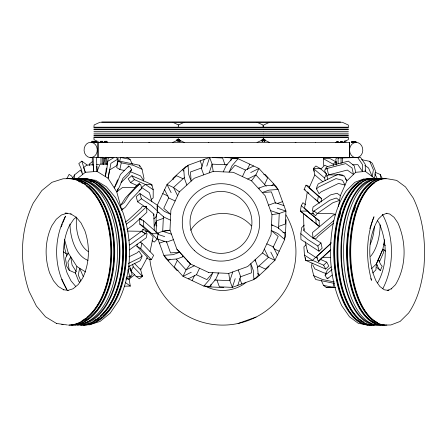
<?xml version="1.0" encoding="UTF-8"?>
<svg xmlns="http://www.w3.org/2000/svg" width="447" height="447" viewBox="0 0 447 447"><rect width="100%" height="100%" fill="white"/><g stroke="black" fill="none" stroke-linecap="round" stroke-linejoin="round"><path stroke-width="0.67" d="M151.779 185.84L151.79 184.471L131.899 175.744L128.121 178.772L130.602 182.65L136.737 185.343M131.899 175.744L134.374 179.621L145.426 184.471L151.79 184.471L153.226 189.729L153.17 197.943L151.008 199.675M64.469 240.67L64.295 246.9L66.787 256.014M104.978 142.358L98.005 142.358L98.005 157.478L105.447 157.579M98.016 157.579L98.005 142.358M315.448 142.358L349.599 142.358L349.61 157.579L360.455 157.266L365.227 164.267L365.378 171.402L374.497 178.264L375.67 171.547L372.362 163.311L369.758 161.35L361.64 159.668M156.333 214.353L155.841 225.238L156.919 225.947M156.064 232.373L156.584 220.812L163.3 218.376M157.109 209.168L157.283 205.302L167.027 184.471L176.571 175.744L183.047 178.772M157.221 233.278L162.714 231.289L163.378 216.717M210.878 286.963L210.99 284.365M230.954 160.445L231.071 157.847M208.66 272.491L190.416 263.965L176.839 249.102L169.989 230.183L170.894 210.084L179.42 191.858L194.277 178.275L213.197 171.419L233.3 172.318L251.532 180.845L265.11 195.702L271.972 214.621L271.066 234.725L262.54 252.957L247.683 266.535L228.763 273.396L208.643 272.491M278.554 228.775L278.649 226.735M258.919 266.038L265.389 269.066L274.933 260.338L284.683 239.514L284.94 233.714L277.989 227.702L271.519 224.673L272.514 225.534M286.119 219.578L285.348 236.804L284.527 238.553M106.347 168.066L105.33 176.548L106.749 169.832L107.766 161.35L114.186 157.428L115.779 157.428L118.142 158.897L116.723 165.613L109.504 170.022L108.09 178.264L116.756 191.847L121.735 210.079L125.512 207.056L130.602 200.094L141.721 188.377L140.654 184.471L139.062 184.471L135.285 187.5L125.4 197.915L120.494 205.525L124.266 202.497L129.177 194.886L139.062 184.471L139.727 183.019L135.949 186.047L135.285 187.5L122.562 187.5L116.756 191.847L118.036 188.684M313.001 221.265L303.563 213.51L303.932 230.686L310.922 236.485L320.974 242.995L322.147 248.202L319.029 251.225L300.943 239.514L300.814 233.714L301.63 227.702L304.301 225.109M303.932 230.686L304.206 228.68M301.278 205.62L300.328 211.079L319.292 226.433L319.164 220.689L307.19 211.079L301.278 205.62L302.943 202.726L305.642 204.754M316.498 188.891L318.532 187.075L335.999 178.588L342.497 180.258L345.039 185.08L338.541 183.41L321.069 191.892L319.035 193.707L316.498 188.891L316.811 187.075L318.214 183.89L337.871 174.347L344.369 176.017L346.906 180.834L340.363 195.697L338.474 206.508M317.426 201.619L318.37 196.216L305.988 185.175L304.1 189.461L319.583 203.245M321.019 202.027L321.605 198.652L309.223 187.611L314.811 174.922L313.353 168.452L315.884 165.993L320.22 168.452L326.466 173.754L327.78 179.577M312.062 263.104L311.475 266.457L313.693 275.626L315.755 279.543L334.401 283.398M336.15 162.803L336.384 161.462M333.741 283.353L333.037 287.382L326.17 287.382L323.539 285.404L321.298 280.42M384.549 239.659L382.9 249.113L376.357 263.976L375.921 269.887L372.725 272.988M383.979 249.532L383.392 252.913L379.654 261.4L378.078 260.059M64.508 239.29L68.24 252.963L76.912 266.546L75.493 273.262L78.778 281.504L79.829 282.158M103.777 164.055L105.056 158.009M106.984 164.468L108.409 157.752L113.13 157.629M143.42 181.035L143.99 178.353L142.029 169.184L139.531 165.267L118.114 160.859L116.695 167.575L119.846 169.536L124.473 170.486M119.695 161.462L120.55 157.428M119.846 169.536L121.271 162.82L118.114 160.859M129.546 265.876L130.96 271.05L136.089 276.358L139.38 278.822L142.448 276.363L140.682 269.893L147.449 257.198L136.843 246.152L137.274 244.129M141.906 243.179L153.651 255.343L151.371 259.629L140.766 248.588L141.906 243.179L140.224 242.14M128.999 256.852L137.005 252.913L138.983 251.097L142.057 255.913L141.677 257.729L139.978 260.914L128.708 266.457M150.024 251.544L153.148 236.748L147.94 231.289L139.794 224.12L139.66 219.013M152.092 240.687L154.327 242.078L157.07 239.179L158.221 233.72L155.981 232.334M67.927 254.209L68.246 252.963L65.43 258.237L66.804 266.462L69.279 270.34L75.593 273.111M153.472 215.46L153.852 214.124L146.191 207.564M157.093 206.637L157.473 205.302L139.961 193.585L136.184 196.613L137.603 201.82L145.046 206.793M157.473 205.302L157.629 211.101L155.919 217.108L153.762 218.84M204.195 159.411L201.301 168.133L203.737 174.85M206.76 166.15L209.654 157.428L212.09 164.144L213.197 171.419M209.196 172.866L212.09 164.144L227.35 164.831M232.77 271.944L229.875 280.666L232.311 287.382L253.93 279.543L258.215 275.626L257.545 266.457L255.114 259.746L255.209 261.054M235.206 278.66L232.311 287.382L219.371 286.801L216.94 280.085M237.77 285.404L240.659 276.682L238.223 269.966M369.837 228.618L372.351 221.058M372.558 220.427L373.994 216.778C366.093 236.91 365.747 259.573 371.53 280.303L370.826 278.526M61.166 226.975L62.446 223.796M62.96 222.522L65.519 216.169C53.372 238.732 53.5 267.725 66.961 289.706L61.921 279.571L62.485 280.794M69.408 225.606C62.312 240.33 61.898 257.779 67.173 273.151L70.978 280.8L75.722 286.449M117.606 179.739L114.281 187.969L117.097 182.694L120.422 174.47L128.725 166.055L129.786 166.714L131.641 169.62L128.831 174.894L121.053 182.65M76.795 179.13L85.31 172.307L97.044 171.402L100.039 164.144L107.409 164.144M376.748 267.423L380.33 270.463L382.196 266.216L380.766 264.551L378.229 259.729L379.654 261.4M325.181 180.588L324.6 177.995L326.466 173.754M332.093 275.084L327.495 278.755L326.623 278.101L325.092 275.19L327.411 269.915L331.21 266.865M327.495 278.755L328.014 277.587M376.352 263.976L382.895 249.119L385.599 251.141M168.659 197.842L163.753 208.33L170.704 214.337L164.233 211.314L157.283 205.302M177.33 260.338L174.302 266.809L183.024 276.358L203.86 286.102L209.66 286.365L215.672 279.414L218.695 272.938L217.84 273.933M223.249 171.866L226.277 165.396L232.289 158.445L238.089 158.707L258.914 168.452L267.641 177.995L264.613 184.466M192.143 280.621L194.618 275.33M199.53 268.228L196.501 274.698L188.288 278.822M242.419 176.582L245.442 170.111L253.656 165.993M247.325 169.48L249.8 164.189M273.016 247.582L278.207 236.485L271.256 230.473L277.727 233.502L284.683 239.514M130.96 271.05L133.223 266.809L132.519 264.222M66.877 178.588L69.14 174.347L71.593 176.017L73.643 179.23M72.543 178.56L74.481 174.922L80.555 170.05L82.65 174.436L80.885 167.966L78.789 163.58L81.829 161.143L87.171 165.06M128.099 167.228L128.725 166.055M116.756 191.847L119.572 186.572L122.897 178.347L131.641 169.62M377.598 282.957C387.745 264.853 387.359 241.52 378.978 222.802L377.598 220.84M382.766 288.779C394.494 266.216 394.321 237.033 382.593 214.526M125.328 222.131L128.546 219.812L140.973 208.33L142.085 206.581L146.253 206.257L145.135 208.006L132.709 219.494L126.277 224.126M384.504 243.241L383.727 244.38L385.342 245.599M69.346 225.729L73.738 219.253L76.409 217.08M331.054 242.576L329.579 244.721L316.772 256.433L317.649 260.338L319.37 260.338L330.752 249.923M128.792 240.497L141.576 231.289L143.107 229.143L147.029 231.58L145.493 233.736L141.576 231.3L127.535 231.071M121.735 210.079L122.908 208.475M190.416 263.965L186.058 269.893L183.03 276.363L191.243 272.24M251.532 180.845L255.891 174.922L258.914 168.452L250.7 172.57M335.68 214.75L333.618 214.94L312.542 232.496L313.029 238.553L314.353 236.804L333.741 220.684M190.64 230.322C203.67 209.833 235.535 207.643 251.443 225.908M238.089 158.707L232.077 165.658L229.048 172.129L235.061 165.178L245.543 170.083M203.86 286.102L209.872 279.151L212.901 272.681L206.888 279.632L196.406 274.732M320.823 169.083L324.846 165.178L327.729 166.787M336.708 158.042L335.865 158.858L335.976 164.049M333.484 165.479L333.194 164.189L335.703 161.753L330.255 158.707L326.181 158.445L323.388 158.707L323.745 165.658M365.015 170.083L365.378 171.402L355.689 172.307L346.906 180.834L345.224 178.683M306.128 244.705L303.899 246.867L304.452 255.081L305.636 260.338L325.684 269.066L328.802 266.038L326.757 262.16L320.572 259.467M319.029 251.225L317.856 246.023L320.974 242.995M316.772 256.433L331.16 243.095M304.452 255.081L312.503 260.338L323.639 265.183L326.757 262.16M371.524 268.664L376.357 263.976L378.9 268.792L380.33 270.463M142.057 255.913L140.084 257.729L128.378 263.49M208.38 157.892L188.036 165.267L183.751 169.184L184.415 178.353L186.852 185.064M184.27 177.649L173.497 187.5L167.027 184.471L171.145 192.685M168.178 260.914L170.1 259.159M271.849 185.645L273.765 183.89M257.187 267.619L268.463 257.31L274.939 260.338L270.815 252.125M269.044 266.462L256.315 278.101L254.499 278.755M330.406 250.069L319.37 260.338L318.42 261.791L322.488 257.31L330.724 257.31M325.092 275.19L332.143 269.519M83.595 167.614L86.634 165.178L93.339 164.664L93.691 171.659L93.149 157.523L97.859 157.383M92.205 161.753L89.165 164.189L89.523 165.479M130.602 182.65L134.374 179.621M139.023 190.539L141.721 188.377M137.603 201.82L141.381 198.792L139.961 193.585M134.603 274.76L128.529 279.632L126.926 278.459M333.423 223.31L317.789 236.485L316.47 238.234L313.029 238.553M126.965 229.484L132.86 225.238L146.839 212.314L146.728 208.006L146.253 206.257M129.345 249.94L146.23 237.776L147.085 233.72L145.493 233.736M245.9 282.515C235.228 291.042 219.46 292.964 207.157 286.98M326.612 176.196L328.545 174.922L347.297 170.05L353.493 174.436L352.035 167.966L345.838 163.58L327.087 168.452L325.371 168.452L327.249 166.625L348.347 161.143L354.231 165.837L355.689 172.307M118.142 158.897L110.923 163.311L108.09 178.264L97.044 171.402L96.787 166.312M247.677 179.04L255.891 174.922L266.2 186.198M194.272 265.769L186.058 269.893L176.207 259.109M172.721 142.47L177.079 140.403M269.586 122.266L263.764 124.953L263.523 127.183M257.053 142.47L261.411 140.403M344.006 141.665L348.269 139.693L348.414 137.559L263.372 137.559M364.165 178.761L354.901 182.298L346.336 190.763C333.63 209.755 330.378 233.155 330.361 255.55C331.143 272.86 334.166 290.209 341.871 305.871L349.515 316.822L358.343 323.354L367.736 324.975M387.292 290.343L391.483 288.745L391.097 288.969L395.427 284.761C406.608 266.401 406.485 242.151 397.824 222.802L394.042 217.292L389.661 213.979L386.621 213.47M187.466 166.055L185.65 166.714L172.922 178.347L173.179 179.61M201.988 167.809L190.467 171.983L191.132 181.152L188.701 174.436L188.036 165.267M268.541 205.162L275.257 202.726L283.979 205.62M277.034 203.614L282.526 201.619M239.972 277.006L251.493 272.826L250.828 263.663L253.265 270.374L253.93 279.543M159.428 243.179L164.921 241.19M173.414 239.642L166.697 242.078L157.975 239.179M238.067 323.472L256.075 317.063M88.875 324.975L100.033 321.443L110.096 313.252L118.751 300.663C131.932 273.301 132.698 240.888 122.897 212.336L115.65 197.73L106.358 186.785L95.664 180.292L84.321 178.733M129.161 244.945L130.485 244.531L145.498 233.72L141.576 231.289M126.367 277.229L131.317 276.358L129.032 278.19L125.73 279.045M263.775 174.604L265.037 174.347L276.676 187.075L277.336 188.891M178.169 270.206L176.906 270.463L165.273 257.729L164.613 255.913M162.719 231.3L169.994 230.188L162.714 231.289L171.436 234.183M271.972 214.621L279.241 213.51L285.957 211.079L278.118 189.461L274.201 185.175L265.037 185.84L258.321 188.276L259.629 188.181M67.536 290.539L73.118 288.745L78.27 284.482L82.6 278.135C89.696 263.406 90.11 245.956 84.835 230.591L81.03 222.941L76.286 217.292L70.71 213.889L71.129 214.007L65.027 213.163L67.223 213.163L61.418 214.99L56.266 219.253L51.936 225.606C44.84 240.33 44.426 257.779 49.706 273.151L53.506 280.8L58.255 286.449L63.826 289.852L63.407 289.729L68.207 290.394M386.929 213.197L382.381 214.99L382.766 214.767L378.441 218.974C367.255 237.34 367.378 261.59 376.039 280.934L379.821 286.449L384.208 289.762L389.063 290.572L387.56 290.539M337.401 157.975L338.781 157.847M106.397 157.908L108.409 157.752M129.138 279.151L130.295 286.102L124.529 286.153M278.118 189.461L268.954 190.126L262.238 192.556L271.402 191.892L275.581 203.413M157.098 236.754L163.831 255.343L172.995 254.684L179.711 252.248L170.547 252.913L166.373 241.391M182.32 256.628L183.628 256.533L176.911 258.969L167.742 259.629L163.831 255.343M103.961 158.707L105.352 158.668M338.424 158.042L357.689 157.523L362.461 164.524L362.612 171.659L357.846 164.664L352.342 164.809M326.176 287.376L332.948 287.197M335.719 287.304L333.043 287.376L323.539 285.404M101.732 121.992L340.575 121.992M184.119 122.266L99.955 122.266L94.138 124.953L93.892 127.183L263.115 127.183L262.87 124.953L257.053 122.266M263.372 127.183L348.414 127.183L348.414 125.451L348.168 124.953L342.352 122.266L184.287 122.266L178.47 124.953L178.224 127.183M93.892 127.758L263.115 127.758M263.372 127.758L348.414 127.758M93.892 129.144L263.115 129.144M263.372 129.144L348.414 129.144M93.892 129.719L263.115 129.719M263.372 129.719L348.414 129.719M93.892 131.563L263.115 131.563M263.372 131.563L348.414 131.563M93.892 133.178L263.115 133.178M263.372 133.178L348.414 133.178M93.892 135.022L263.115 135.022M263.372 135.022L348.414 135.022M93.892 135.597L263.115 135.597M263.372 135.597L348.414 135.597M93.892 136.983L263.115 136.983M263.372 136.983L348.414 136.983M263.115 137.559L93.892 137.559L94.032 139.693L98.301 141.665M264.317 140.47L265.183 140.47L265.211 140.067M176.816 140.934L177.962 140.934L177.962 139.838M261.272 140.934L262.411 140.934M179.862 141.101L180.733 141.101L180.733 140.47M264.317 141.101L265.183 141.101L265.144 140.067M96.435 141.28L91.836 141.28L91.836 142.14M102.681 141.28L102.681 142.14L102.698 141.28L100.547 141.28L100.547 142.14M104.833 141.28L104.833 142.14L104.81 141.28L106.962 141.28L106.945 142.14M340.642 141.47L342.799 141.47L342.776 142.33M91.16 142.14L97.111 142.14M99.904 142.14L103.346 142.14M104.168 142.14L107.61 142.14M351.264 142.235L356.572 142.235M91.16 142.275L97.111 142.275M99.904 142.275L103.346 142.275M104.168 142.275L107.61 142.275M335.736 142.33L339.178 142.33M339.999 142.33L343.441 142.33M106.369 142.358L122.4 142.358M148.885 142.358L208.822 142.358M231.82 142.358L295.936 142.358M351.264 142.364L356.572 142.364M123.545 142.47L149.801 142.47M208.553 142.47L232.786 142.47M295.204 142.47L315.386 142.47M335.982 142.459L338.96 142.459M340.525 142.459L343.391 142.459M90.138 157.579A7.638 6.61 90 0 0 96.647 146.694A7.638 6.61 90 0 0 85.232 145.627A7.638 6.61 90 0 0 90.138 157.579L92.227 157.579M106.38 157.579L114.046 157.579M116.136 157.579L349.61 157.579L349.599 142.358M234.926 157.668L336.809 157.668M314.37 171.397L313.353 168.452L320.22 168.452M337.468 174.922L328.545 174.922L327.087 168.452L324.667 170.044L325.399 173.28M338.843 174.922L342.279 174.922L343.117 175.995M384.202 178.733L387.275 178.761L396.673 180.381L405.496 186.913L413.14 197.87C423.588 219.276 425.829 243.637 423.918 267.127C421.856 283.219 417.911 299.384 408.675 312.973L400.115 321.443L390.846 324.975L387.772 325.008A73.23 35.279 90 0 1 350.716 253.533A73.23 35.279 90 0 1 386.174 178.638M313.649 213.51L310.425 213.51L304.513 208.056L307.335 191.892L308.877 193.3M145.208 231.3L147.94 231.289L151.857 233.72L157.07 239.179M151.857 233.72L158.221 233.72M316.906 257.31L315.621 257.316L307.57 252.058L305.245 241.743M136.084 276.363L142.448 276.363L141.749 275.184M224.953 157.573L235.379 158.042L237.128 158.858M212.375 157.551L222.572 158.009L225.009 164.725M157.07 212.342L159.02 212.431M282.945 232.379L285.538 232.496M214.594 279.978L229.859 280.66L228.747 273.391M223.796 287.544L206.57 286.767L204.821 285.951M99.888 157.556L103.279 157.847L103.447 164.334M96.686 164.407L98.72 164.58M68.341 325.103A73.23 42.733 -90 0 0 110.862 249.845A73.23 42.733 -90 0 0 65.977 178.733L63.133 178.761L51.969 182.298L41.778 190.606L33.251 203.078C20.076 230.434 19.305 262.853 29.105 291.399L36.358 306.011L45.505 316.822L56.562 323.472M67.458 324.975L56.339 323.444M335.719 214.376L331.026 213.51L317.292 213.51L314.057 211.079L312.341 211.079L313.051 207.022L330.624 194.864L337.127 193.26L340.363 195.697M121.271 162.82L133.167 165.267L142.029 169.184M130.423 171.709L140.609 175.9L143.062 179.739M121.232 157.573L130.099 159.411L132.407 164.395M326.427 273.368L323.796 272.826L314.867 268.91L312.839 265.065M334.462 281.99L322.622 279.543L313.693 275.626M151.371 259.629L148.37 258.969L146.689 257.925M277.235 208.185L285.957 211.079L285.376 223.997L278.66 226.433L279.241 213.51L270.519 210.621M157.869 234.345L164.72 236.619M305.988 185.175L307.871 185.84L309.486 187.058M304.1 189.461L305.357 189.902M375.111 172.251L380.201 174.47L382.246 178.347M317.476 258.12L315.621 257.31L312.503 260.338L305.636 260.338L305.452 257.601M265.227 140.403L269.586 142.47M179.929 140.403L184.287 142.47M162.764 193.585L168.055 196.06M175.157 200.971L168.687 197.943L164.569 189.729M266.803 243.844L273.273 246.867L277.397 255.081M273.905 248.75L279.202 251.225M170.441 220.136L163.971 217.108L157.02 211.101M178.537 124.953L172.721 122.266M323.388 158.707L333.194 164.189M136.843 246.152L140.766 248.588M126.914 157.428L130.099 159.411M139.643 218.376L143.565 220.812L158.221 233.736M139.794 224.12L143.716 226.556L151.857 233.736M76.912 266.546L85.701 272.011M317.856 246.023L307.804 239.514L300.814 233.714M141.381 198.792L151.108 205.302L157.629 211.101M63.407 251.857L66.29 253.784M153.226 189.729L145.426 184.471L141.649 187.5L149.449 192.758L151.913 201.781M179.42 191.858L173.497 187.5L177.621 195.713M262.54 252.952L268.468 257.316L264.345 249.102M125.484 282.582L130.295 286.102M364.942 165.323L368.585 168.066L372.217 176.548L373.39 169.832L369.758 161.35M318.37 196.216L321.605 198.652M303.021 213.107L300.328 211.079L307.19 211.079L319.164 220.689M314.045 222.125L319.292 226.433M313.353 168.452L324.6 177.995M314.811 174.922L322.991 181.862M140.168 218.84L141.738 220.226M315.023 198.909L316.051 199.843M317.074 200.781L319.124 202.653M134.223 263.205L140.682 269.887L140.637 268.574M133.223 266.809L142.453 276.358M182.465 169.62L183.784 171.056M257.74 273.273L259.495 275.19M176.85 249.108L190.433 263.965M187.449 260.724L188.299 261.657M376.715 264.395L377.43 265.227M76.336 271.72L72.096 265.065L70.721 256.841L67.905 262.115L69.279 270.34M374.737 173.777L377.564 179.146M323.639 265.183L325.684 269.066M83.354 276.743L79.672 268.261L78.253 274.978L80.879 281.04M81.829 161.143L85.31 172.307L83.812 168.201M200.195 160.859L202.189 166.357M239.776 278.459L241.771 283.951M335.703 161.753L336.429 164.988M139.531 165.267L139.81 166.58M380.201 174.47L381.135 178.901M307.475 250.689L307.57 252.058M96.502 157.266L97.044 171.402M74.481 174.922L74.604 178.861M153.852 214.124L154.282 230.658M143.565 220.812L143.716 226.556M143.107 229.143L143.135 230.222M315.928 218.253L316.057 223.997M355.896 142.235L355.957 141.375L351.878 141.375L351.878 142.235M354.817 141.375L354.817 142.235M353.795 141.375L353.795 142.235M352.895 141.375L352.895 142.235M351.934 141.375L351.934 142.235M345.883 140.822L345.883 142.18M344.564 140.822L344.564 142.18M342.38 157.417L342.38 162.904M341.743 141.47L341.743 142.33M341.061 157.417L341.061 163.591M340.664 141.47L340.642 142.33M338.53 142.33L338.513 141.47L336.379 141.47L336.379 142.33M338.116 157.417L338.116 163.591M337.474 141.47L337.474 142.33M265.01 140.067L265.01 140.598M264.937 140.067L264.937 140.459M264.87 140.067L264.87 140.598M264.803 140.067L264.736 140.598M264.669 140.067L264.669 140.459M264.602 140.067L264.602 140.598M264.462 139.71L264.462 140.598M264.395 139.721L264.395 140.459M264.328 139.71L264.317 141.783M264.194 139.71L264.194 140.598M264.127 139.721L264.11 141.783M264.054 139.71L264.054 140.598M263.92 138.972L263.92 140.598M263.853 139.106L263.853 140.459M263.786 138.972L263.786 140.598M263.646 138.972L263.646 140.598M263.512 138.972L263.512 140.598M263.445 139.106L263.445 140.459M263.378 138.972L263.378 140.598M263.244 138.972L263.244 140.598M263.171 139.106L263.171 140.459M263.104 138.972L263.104 140.598M263.037 139.263L262.97 140.598M262.903 139.263L262.903 140.459M262.763 139.263L262.836 140.598M262.685 139.179L262.685 141.649M262.629 139.263L262.629 140.459M262.478 139.704L262.478 141.649M262.154 139.922L262.154 140.598M262.087 140.023L262.087 140.459M262.02 140.067L262.02 140.598M261.881 140.123L261.881 140.598M261.746 140.123L261.746 140.598M261.612 140.257L261.612 140.598M261.545 140.218L261.473 140.598M261.339 140.308L261.339 140.598M179.873 140.067L179.862 141.783M179.739 140.067L179.739 140.598M179.672 140.067L179.66 141.783M179.538 140.067L179.605 140.598M179.465 139.71L179.465 140.598M179.331 139.71L179.331 140.598M179.264 139.721L179.264 140.459M179.197 139.71L179.197 140.598M179.063 139.71L179.063 140.598M178.99 139.721L178.99 140.459M178.923 139.71L178.923 140.598M178.789 139.71L178.789 140.598M178.722 139.721L178.722 140.459M178.655 139.71L178.655 140.598M178.515 139.71L178.515 140.598M178.448 139.721L178.448 140.459M178.314 139.548L178.381 140.598M178.23 137.76L178.23 141.649M178.174 139.391L178.174 140.459M178.029 139.704L178.029 141.649M177.839 139.922L177.839 140.598M177.772 140.067L177.772 140.459M177.699 140.123L177.699 140.598M177.632 140.067L177.565 140.598M177.431 140.123L177.431 140.598M177.364 140.218L177.291 140.598M177.224 140.067L177.224 140.459M177.157 140.067L177.157 140.598M177.023 140.067L177.023 140.598M176.956 140.067L176.956 140.459M176.883 140.067L176.883 140.598M176.749 140.067L176.749 140.598M176.682 140.067L176.682 140.459M122.366 141.408L122.366 142.766M106.548 157.232L106.548 164.088M105.905 141.28L105.905 142.14M105.229 157.232L105.229 164.088M102.285 157.232L102.285 164.088M101.642 141.28L101.642 142.14M100.961 157.232L100.961 164.088M96.407 141.28L96.435 142.14M95.272 141.28L95.272 142.14M94.166 141.28L94.166 142.14M94.077 141.28L94.105 142.14M92.937 141.28L92.937 142.14M92.278 157.232L92.278 165.463M88.556 251.722A30.955 18.064 90 0 1 76.504 217.695M87.986 260.322A38.693 22.579 90 0 1 69.944 224.07M93.306 181.376A72.325 42.202 90 0 1 94.49 181.873M99.178 184.471A72.325 42.202 90 0 1 100.318 185.27M101.447 186.12A72.325 42.202 90 0 1 126.054 250.124A72.325 42.202 90 0 1 103.279 316.09M102.229 316.984A72.325 42.202 90 0 1 101.173 317.834M100.1 318.627A72.325 42.202 90 0 1 96.837 320.695M81.7 178.733A73.23 42.733 -90 0 1 126.585 249.845A73.23 42.733 -90 0 1 84.064 325.103M80.829 178.733A73.23 42.733 -90 0 1 125.708 249.845A73.23 42.733 -90 0 1 83.192 325.103M75.062 178.733A73.23 42.733 -90 0 1 119.941 249.845A73.23 42.733 -90 0 1 77.426 325.103M77.862 178.733A73.23 42.733 -90 0 1 122.741 249.845A73.23 42.733 -90 0 1 80.22 325.103M78.733 178.733A73.23 42.733 90 0 1 123.612 249.845A73.23 42.733 90 0 1 81.097 325.103M90.333 181.376A72.325 42.202 -90 0 1 91.523 181.873M96.211 184.471A72.325 42.202 -90 0 1 97.351 185.27M98.474 186.12A72.325 42.202 -90 0 1 123.087 250.124A72.325 42.202 -90 0 1 100.307 316.09M98.2 317.834A72.325 42.202 -90 0 1 97.128 318.627M96.049 319.37A72.325 42.202 -90 0 1 93.864 320.695M69.821 178.733A73.23 42.733 -90 0 1 114.7 249.845A73.23 42.733 -90 0 1 72.185 325.103M81.427 181.376A72.325 42.202 -90 0 1 82.611 181.873M84.388 182.739A72.325 42.202 -90 0 1 85.561 183.387M89.562 186.12A72.325 42.202 -90 0 1 114.181 250.622A72.325 42.202 -90 0 1 90.875 316.543M89.294 317.834A72.325 42.202 -90 0 1 84.958 320.695M84.047 180.499A72.325 42.202 -90 0 1 119.366 255.907A72.325 42.202 -90 0 1 79.359 324.103M72.621 178.733A73.23 42.733 -90 0 1 117.5 249.845A73.23 42.733 -90 0 1 74.979 325.103M68.95 178.733A73.23 42.733 -90 0 1 113.829 249.845A73.23 42.733 -90 0 1 71.313 325.103M66.854 178.733A73.23 42.733 -90 0 1 111.733 249.845A73.23 42.733 -90 0 1 69.218 325.103M63.066 324.583A73.23 42.733 -90 0 1 61.759 324.282M78.454 181.376A72.325 42.202 90 0 1 80.236 182.147M81.415 182.739A72.325 42.202 90 0 1 82.589 183.387M86.595 186.12A72.325 42.202 90 0 1 111.219 251.622A72.325 42.202 90 0 1 86.852 317.415M85.785 318.236A72.325 42.202 90 0 1 81.985 320.695M380.235 224.768A38.693 18.64 -90 0 1 370.518 256.416M374.413 226.445A30.955 14.913 -90 0 1 370.172 244.297M370.809 325.008A73.23 35.279 90 0 1 333.753 253.533A73.23 35.279 90 0 1 369.205 178.638M379.279 324.818A73.23 35.279 -90 0 1 340.938 254.891A73.23 35.279 -90 0 1 376.368 178.638M374.955 325.008A73.23 35.279 -90 0 1 337.898 253.533A73.23 35.279 -90 0 1 373.357 178.638M371.753 325.008A73.23 35.279 -90 0 1 334.697 253.533A73.23 35.279 -90 0 1 370.15 178.638M374.01 325.008A73.23 35.279 -90 0 1 336.96 253.533A73.23 35.279 -90 0 1 372.412 178.638M383.627 325.008A73.23 35.279 90 0 1 346.57 253.533A73.23 35.279 90 0 1 382.023 178.638M374.541 322.589A72.325 34.844 -90 0 1 370.155 320.002M369.082 319.169A72.325 34.844 -90 0 1 347.017 249.605A72.325 34.844 -90 0 1 371.133 183.047M371.44 323.516A72.325 34.844 -90 0 1 341.379 248.761A72.325 34.844 -90 0 1 374.424 179.638M361.17 322.332A72.325 34.844 90 0 1 356.795 319.594M355.734 318.722A72.325 34.844 90 0 1 334.211 249.013A72.325 34.844 90 0 1 358.315 183.047M363.824 322.058A72.325 34.844 90 0 1 359.466 319.169M358.41 318.264A72.325 34.844 90 0 1 337.424 248.42A72.325 34.844 90 0 1 361.517 183.047M339.301 217.538A72.325 34.844 -90 0 1 340.653 212.783M380.609 325.008A73.23 35.279 -90 0 1 343.553 253.533A73.23 35.279 -90 0 1 379.011 178.638M384.571 325.008A73.23 35.279 -90 0 1 347.515 253.533A73.23 35.279 -90 0 1 382.967 178.638M386.834 325.008A73.23 35.279 -90 0 1 349.777 253.533A73.23 35.279 -90 0 1 385.23 178.638M377.743 322.589A72.325 34.844 90 0 1 350.247 255.528A72.325 34.844 90 0 1 374.34 183.047M353.89 211.453A72.325 34.844 90 0 1 355.466 206.978M355.074 157.59A7.638 6.627 -90 0 1 350.621 145.906A7.638 6.627 -90 0 1 361.696 145.823A7.638 6.627 -90 0 1 357.376 157.573M285.946 214.923A73.23 73.23 0 0 1 245.33 321.522A73.23 73.23 0 0 1 149.84 259.115M154.148 226.148A73.23 73.23 0 0 1 155.701 222.332M314.057 211.079L312.386 213.23L315.621 215.666L317.292 213.51L332.914 202.703L339.536 200.424L336.3 197.993L329.679 200.267L314.057 211.079M130.395 268.295L127.959 269.887L129.725 276.358L132.167 274.765L130.395 268.295M205.503 249.214A30.955 30.955 0 0 0 251.935 222.405A30.955 30.955 0 0 0 205.503 195.596A30.955 30.955 0 0 0 205.503 249.214M194.356 250.482A38.693 38.693 0 0 0 258.612 231.429A38.693 38.693 0 0 0 209.978 185.309A38.693 38.693 0 0 0 194.356 250.482"/></g></svg>
